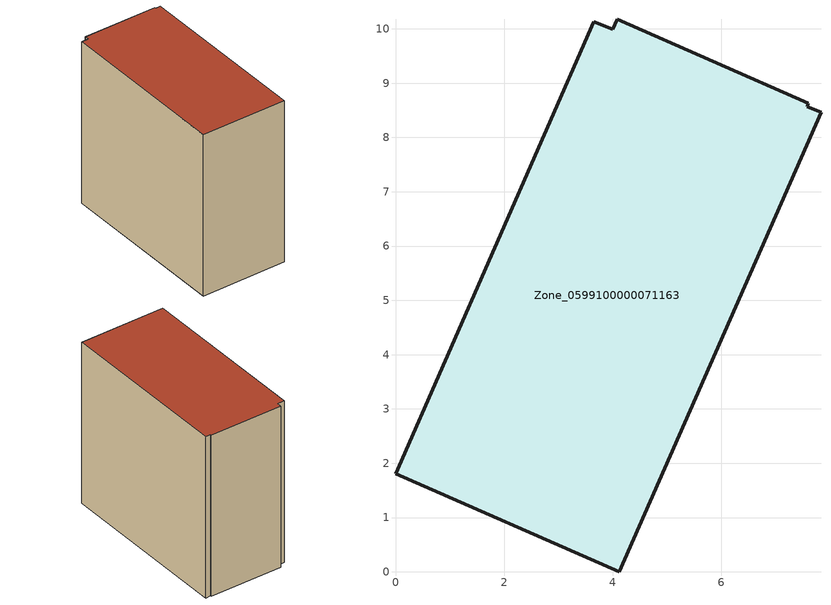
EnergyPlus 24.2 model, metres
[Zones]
Zone_0599100000071163
 floor ground (C_G): 7.61,8.63 7.58,8.57 7.84,8.47 4.12,0 0,1.81 3.65,10.13 4,9.99 4.08,10.18 z0
 wall outside (C_F): 0,1.81 4.12,0 7.84,8.47 7.58,8.57 7.61,8.63 4.08,10.18 4,9.99 3.65,10.13 0,1.81 z0:8.74
 roof outside (C_R): 7.58,8.57 7.61,8.63 4.08,10.18 4,9.99 3.65,10.13 0,1.81 4.12,0 7.84,8.47 z8.74
[BUILDING]
Pand.0599100000071163: North Axis=0; Terrain=City; Loads Convergence Tolerance Value=0.04; Temperature Convergence Tolerance Value=0.4; Solar Distribution=FullExterior; Maximum Number of Warmup Days=25; Minimum Number of Warmup Days=1
[Site:Location]
Rotterdam.The.Hague.AP_ZH_NLD Design_Conditions: Latitude=51.96; Longitude=4.45; Time Zone=1; Elevation=-4.5
[SITE:GROUNDTEMPERATURE:BUILDINGSURFACE]
18, 18, 18, 18, 18, 18, 18, 18, 18, 18, 18, 18
[MATERIAL] Thermal Absorptance=0.9; Solar Absorptance=0.7; Visible Absorptance=0.7
Name | Roughness | Thickness | Conductivity | Density | Specific Heat
G.TI.1946-1964 | MediumSmooth | 0.15 | 1 | 540 | 1210
F.TI.1946-1964 | Rough | 0.3 | 0.857143 | 1920 | 840
R.TI.1946-1964 | MediumRough | 0.2 | 0.277778 | 1500 | 1000
[CONSTRUCTION]
C_G: G.TI.1946-1964
C_F: F.TI.1946-1964
C_R: R.TI.1946-1964
[ZONE]
Zone_0599100000071163: Type=1; Multiplier=1; Ceiling Height=Autocalculate; Volume=Autocalculate; Floor Area=autocalculate; Part of Total Floor Area=Yes
[ZONEINFILTRATION:DESIGNFLOWRATE]
Infil_Zone_0599100000071163: Zone or ZoneList or Space or SpaceList=Zone_0599100000071163; Schedule=AlwaysOn; Design Flow Rate Calculation Method=Flow/Area; Flow Rate per Floor Area=0.003; Constant Term Coefficient=1; Temperature Term Coefficient=0; Velocity Term Coefficient=0; Velocity Squared Term Coefficient=0
[HVACTEMPLATE:ZONE:IDEALLOADSAIRSYSTEM]
Zone_0599100000071163: Maximum Heating Supply Air Temperature=50; Minimum Cooling Supply Air Temperature=13; Maximum Heating Supply Air Humidity Ratio=0.0156; Minimum Cooling Supply Air Humidity Ratio=0.0077; Heating Limit=NoLimit; Cooling Limit=NoLimit; Dehumidification Control Type=ConstantSensibleHeatRatio; Cooling Sensible Heat Ratio=0.7; Dehumidification Setpoint=60; Humidification Control Type=None; Humidification Setpoint=30; Outdoor Air Method=None; Outdoor Air Flow Rate per Person=0.00944; Outdoor Air Flow Rate per Zone Floor Area=0; Outdoor Air Flow Rate per Zone=0; Demand Controlled Ventilation Type=None; Outdoor Air Economizer Type=NoEconomizer; Heat Recovery Type=None; Sensible Heat Recovery Effectiveness=0.7; Latent Heat Recovery Effectiveness=0.65
[ZONECONTROL:THERMOSTAT]
ThermostatControl_Zone_0599100000071163: Zone or ZoneList=Zone_0599100000071163; Control Type Schedule=DualSetpointControlType; Control 1=Thermostat_Zone_0599100000071163; Temperature Difference Between Cutout And Setpoint=0
[THERMOSTATSETPOINT:DUALSETPOINT]
Thermostat_Zone_0599100000071163: Heating Setpoint Temperature Schedule=HeatingSetpoint_Zone_0599100000071163; Cooling Setpoint Temperature Schedule=CoolingSetpoint_Zone_0599100000071163
[SCHEDULE:COMPACT]
HeatingSetpoint_Zone_0599100000071163: Through: 12/31, For: AllDays, Until: 24:00, 21
CoolingSetpoint_Zone_0599100000071163: Through: 12/31, For: AllDays, Until: 24:00, 24
DualSetpointControlType: Through: 12/31, For: AllDays, Until: 24:00, 4
AlwaysOn: Through: 12/31, For: AllDays, Until: 24:00, 1
